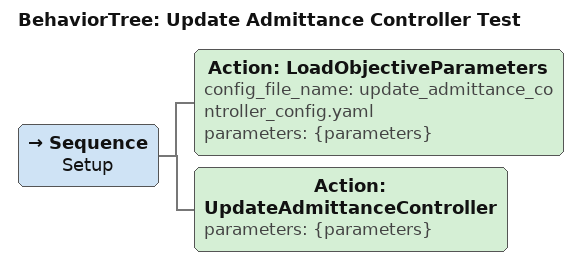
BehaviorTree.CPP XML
<?xml version="1.0"?>
<root main_tree_to_execute="Update Admittance Controller Test">
    <BehaviorTree ID="Update Admittance Controller Test" _description="Test obejctive to update the parameters of an existing admittance controller.">
        <Sequence name="Setup">
            <Action ID="LoadObjectiveParameters" config_file_name="update_admittance_controller_config.yaml" parameters="{parameters}"/>
            <Action ID="UpdateAdmittanceController" parameters="{parameters}"/>
        </Sequence>
    </BehaviorTree>
</root>
